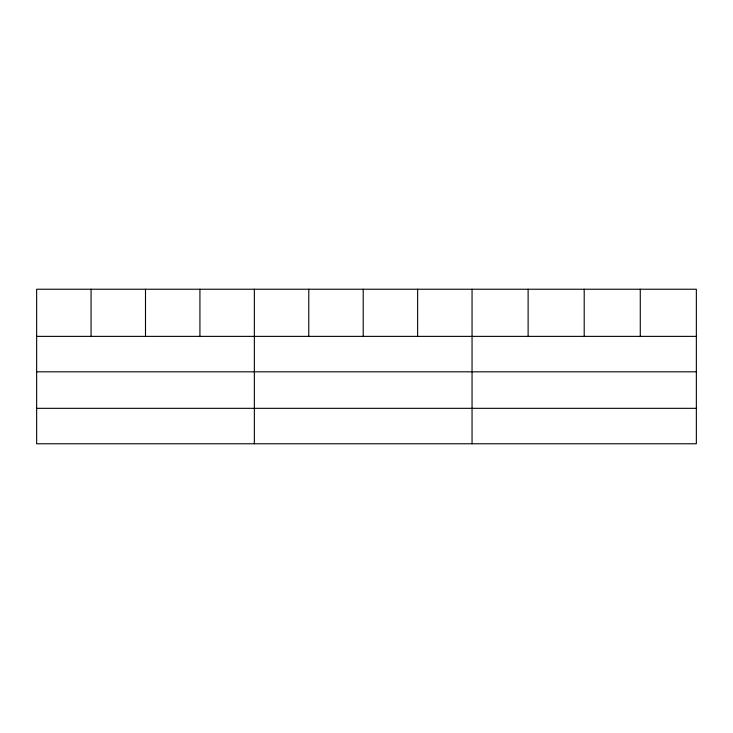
<?xml version="1.0" encoding="UTF-8"?>
<svg xmlns="http://www.w3.org/2000/svg" width="733" height="733" viewBox="0 0 733 733"><rect width="100%" height="100%" fill="white"/><g stroke="black" fill="none" stroke-linecap="round" stroke-linejoin="round"><path stroke-width="1.1" d="M696.35 371.814L696.35 289.233L36.65 289.233L36.65 443.767L696.35 443.767L696.35 371.814L36.65 371.814M36.65 336.374L696.35 336.374M36.65 408.327L696.35 408.327M640.275 289.233L640.275 336.374M584.201 289.233L584.201 336.374M528.126 289.233L528.126 336.374M472.052 289.233L472.052 443.767M417.627 289.233L417.627 336.374M363.202 289.233L363.202 336.374M308.776 289.233L308.776 336.374M254.351 289.233L254.351 443.767M199.926 289.233L199.926 336.374M145.501 289.233L145.501 336.374M91.075 289.233L91.075 336.374"/></g></svg>
